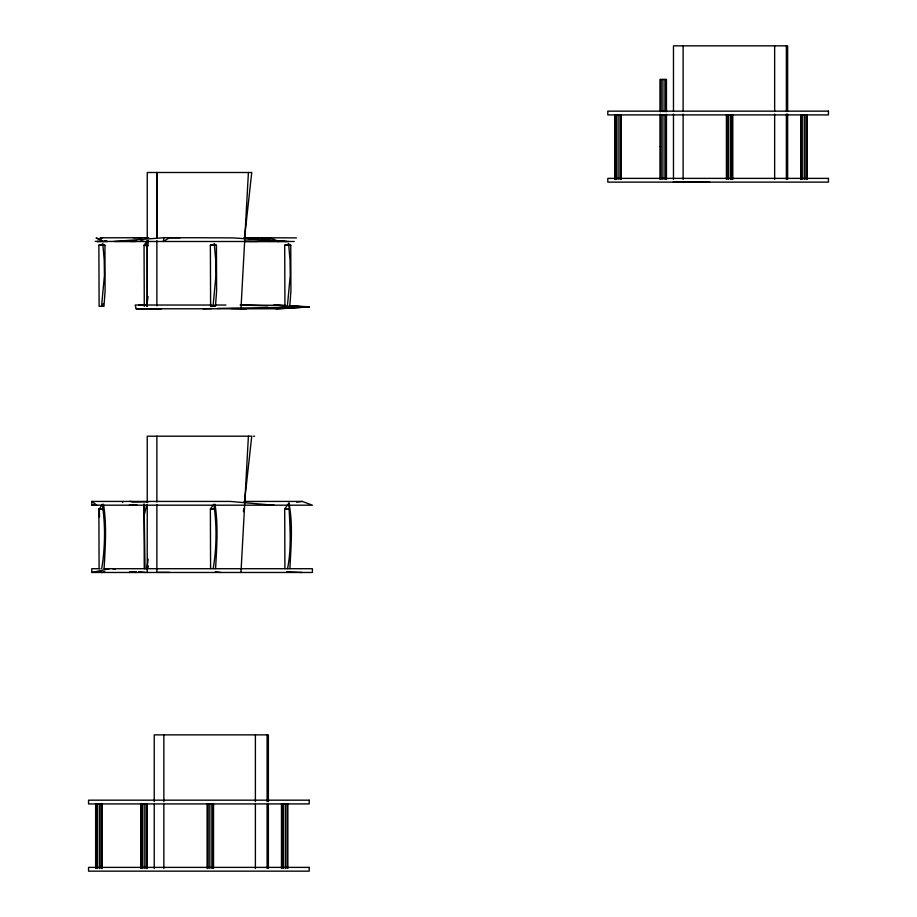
<?xml version="1.0" encoding="UTF-8"?>
<svg xmlns="http://www.w3.org/2000/svg" width="917" height="917" viewBox="0 0 917 917"><rect width="100%" height="100%" fill="white"/><g stroke="black" fill="none" stroke-linecap="round" stroke-linejoin="round"><path stroke-width="1.38" d="M147.236 240.862L147.236 305.957L147.236 241.148M156.876 237.812L156.876 172.499L156.876 238.099M145.024 568.655L144.107 504.224M240.965 308.788L248.404 172.499M240.965 572.472L248.404 436.194M104.091 568.597C105.214 547.323 106.934 525.212 103.472 504.27M215.587 568.597C216.71 547.323 218.429 525.212 214.968 504.27M289.91 568.597C290.884 546.933 293.165 524.329 288.924 503.101L284.694 508.992L284.912 568.609M244.426 238.833L251.751 172.499L147.236 172.499L147.236 238.282M243.418 511.629L243.727 508.797M244.426 502.527L251.751 436.194L147.236 436.194L147.236 502.596M101.546 306.312L104.435 275.536L104.217 260.13L102.819 244.082L98.876 245.297L99.116 306.312L103.965 306.312L105.1 291.09L104.939 245.297L102.819 244.082M213.042 306.312L215.931 275.536L215.713 260.13L214.314 244.082L210.371 245.297L210.612 306.312L215.461 306.312L216.595 291.09L216.435 245.297L214.314 244.082M287.365 306.312L290.253 275.536L290.036 260.13L288.637 244.082L284.694 245.297L284.935 306.312L289.783 306.312L290.918 291.09L290.758 245.297L288.637 244.082M101.73 568.597C105.077 548.011 105.466 526.954 102.612 506.287M146.709 306.312L148.038 296.512M146.892 568.643L148.164 559.198M213.225 568.597C216.572 548.011 216.962 526.954 214.108 506.287M287.548 568.597C291.973 546.956 289.657 524.765 288.924 503.101M148.107 240.472L148.073 244.701M180.179 237.732L163.971 237.732L163.318 241.492L169.473 237.778L195.138 237.732L233.033 237.904L286.689 241.492M147.992 565.949L147.431 568.643L148.141 565.949M144.542 514.013L146.605 505.313M144.278 306.312L144.049 245.297L147.511 240.586M102.349 504.281L99.311 509.027L99.483 516.924M210.589 568.609L210.371 508.992L213.844 504.281M122.477 502.539L123.256 501.427M96.927 571.669L102.074 572.472L104.687 571.532M283.903 240.632L265.024 241.297L259.431 240.701M131.291 501.427L129.4 501.427M100.079 568.712L91.78 568.712L91.78 572.472L109.375 568.712M101.099 244.999L98.876 245.297L104.939 245.297M212.595 244.999L210.371 245.297L216.435 245.297M286.918 244.999L284.694 245.297L290.758 245.297M270.996 505.187L273.839 504.843M296.569 502.115L302.255 501.427L312.41 505.187L91.78 505.187L91.78 501.427L230.247 501.427L273.163 505.187M91.78 505.187L95.964 504.82M163.971 237.732L113.708 241.492L294.254 241.492M289.761 305.648L309.396 306.886L276.04 308.788M131.12 505.187L136.816 504.808M291.686 306.301L309.396 306.886L279.868 308.788L136.174 308.788L135.2 305.029L211.816 305.029M129.4 505.187L134.994 504.831M129.4 572.472L136.427 571.738M240.93 305.235L245.171 305.029M132.025 502.08L148.439 501.805M203.058 308.788L211.483 308.559M217.111 308.41L309.396 306.886M102.75 237.732L100.228 237.801L141.482 237.732M130.661 241.492L135.739 241.389M136.622 241.366L97.042 241.492L107.449 241.492L104.916 240.713M660.08 146.594L660.802 146.594M673.227 182.036L709.609 182.036M133.355 237.732L148.634 237.732M243.979 237.732L296.374 237.893M288.637 241.492L244.598 241.412M214.647 305.029L225.96 305.029M240.116 305.029L285.623 305.384M136.174 308.788L161.484 308.788M253.436 436.194L254.605 436.194M244.071 501.427L302.255 501.427M104.229 568.712L312.41 568.712L312.41 572.472L91.78 572.472M158.332 572.368L169.576 572.368M244.564 237.744L269.965 237.767L278.791 241.492L268.819 240.552M138.914 305.029L146.709 305.052M244.151 241.423L257.895 241.492M231.244 308.559L246.306 308.788M215.266 571.761L220.905 572.472M292.489 306.519L302.209 306.782L292.294 306.163M241.4 305.029L267.546 305.831M286.551 571.75L302.255 572.472M129.4 572.128L136.174 572.472M95.208 241.331L98.211 241.492M285.21 305.728L273.862 305.029L284.832 305.808M98.876 508.992L103.059 509.439L98.876 508.992L99.093 568.609M244.61 238.271L251.728 238.947M144.049 245.297L148.222 245.745L144.485 245.332M284.694 508.992L288.866 509.439L285.13 509.027M210.371 508.992L214.555 509.439L210.807 509.027M112.527 568.712L115.29 569.033M138.765 571.692L145.665 572.472M146.365 237.835L146.582 237.858M145.952 237.778L147.029 237.927M278.791 241.492L261.838 238.661L269.747 241.492M141.115 240.644L143.969 241.492M101.122 239.555L96.067 237.996L103.334 241.492M131.979 240.678L134.547 241.492M99.495 571.532L102.074 572.472M91.78 501.427L96.87 505.187M144.256 568.643L144.049 504.155M807.12 114.957L807.12 179.445M806.616 114.957L806.616 179.445M806.387 114.957L806.387 179.445M804.725 114.957L804.725 179.445M802.753 114.957L802.753 179.445M801.229 114.957L801.229 179.445M800.724 114.957L800.724 179.445M787.634 111.266L787.634 45.85L673.479 45.85L673.479 111.266M787.634 113.995L787.634 179.411M786.362 45.85L786.362 111.266M786.362 113.995L786.362 179.411M774.647 45.85L774.647 111.266M774.647 113.995L774.647 179.411M732.798 114.957L732.798 179.445M732.293 114.957L732.293 179.445M732.075 114.957L732.075 179.445M730.402 114.957L730.402 179.445M728.43 114.957L728.43 179.445M726.906 114.957L726.906 179.445M726.402 114.957L726.402 179.445M683.119 45.85L683.119 111.266M683.119 113.995L683.119 179.411M673.479 113.995L673.479 179.411M666.464 111.668L666.464 79.424L660.08 79.424L660.08 111.668M666.464 114.35L666.464 179.445M665.742 79.424L665.742 111.668M665.742 114.957L665.742 179.445M664.068 79.424L664.068 111.668M664.068 114.957L664.068 179.445M662.097 79.424L662.097 111.668M662.097 114.957L662.097 179.445M660.572 79.424L660.572 111.668M660.572 114.35L660.572 179.445M660.08 114.35L660.08 179.445M621.302 114.957L621.302 179.445M620.58 114.957L620.58 179.445M618.906 114.957L618.906 179.445M616.935 114.957L616.935 179.445M615.639 114.957L615.639 179.445M615.41 114.957L615.41 179.445M614.906 114.957L614.906 179.445M287.858 868.468L287.858 803.98L281.473 803.98L281.473 868.468M287.136 803.98L287.136 868.468M285.462 803.98L285.462 868.468M283.491 803.98L283.491 868.468M281.966 803.98L281.966 868.468M268.383 801.641L268.383 734.872L154.228 734.872L154.228 801.641M268.383 804.369L268.383 868.422M267.099 734.872L267.099 801.641M267.099 804.369L267.099 868.422M255.385 734.872L255.385 801.641M255.385 804.369L255.385 868.422M213.535 868.468L213.535 803.98L207.15 803.98L207.15 868.468M212.813 803.98L212.813 868.468M211.139 803.98L211.139 868.468M209.168 803.98L209.168 868.468M207.643 803.98L207.643 868.468M163.856 734.872L163.856 801.641M163.856 804.369L163.856 868.422M156.876 240.655L156.876 305.957M156.876 436.194L156.876 502.046M156.876 504.637L156.876 572.472M154.228 804.369L154.228 868.422M147.236 504.831L147.236 572.472M147.201 868.468L147.201 803.98L140.817 803.98L140.817 868.468M146.479 803.98L146.479 868.468M144.817 803.98L144.817 868.468M142.846 803.98L142.846 868.468M141.539 803.98L141.539 868.468M141.31 803.98L141.31 868.468M103.243 303.504L103.243 306.312M102.039 868.468L102.039 803.98L95.655 803.98L95.655 868.468M101.546 803.98L101.546 868.468M101.317 803.98L101.317 868.468M99.655 803.98L99.655 868.468M97.672 803.98L97.672 868.468M96.147 803.98L96.147 868.468M828.441 111.152L607.811 111.152L607.811 114.912L828.441 114.912L828.441 111.152M828.441 178.379L607.811 178.379L607.811 182.128L828.441 182.128L828.441 178.379M309.189 800.174L88.559 800.174L88.559 803.922L309.189 803.922L309.189 800.174M309.189 867.39L88.559 867.39L88.559 871.15L309.189 871.15L309.189 867.39"/></g></svg>
